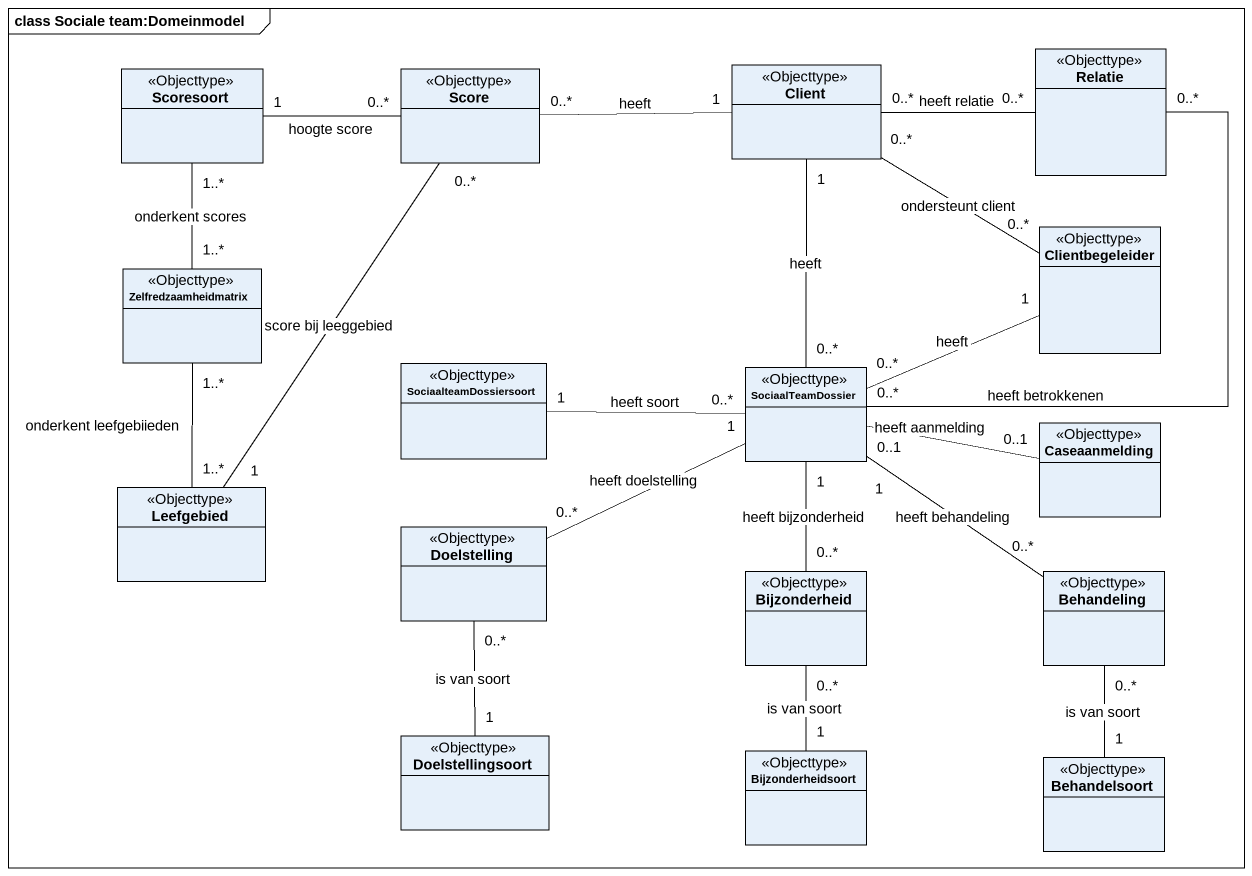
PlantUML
@startuml
mainframe class Sociale team:Domeinmodel
hide circle
hide empty members
class Scoresoort <<Objecttype>>
class Score <<Objecttype>>
class Client <<Objecttype>>
class Relatie <<Objecttype>>
class Zelfredzaamheidmatrix <<Objecttype>>
class Clientbegeleider <<Objecttype>>
class SociaalteamDossiersoort <<Objecttype>>
class SociaalTeamDossier <<Objecttype>>
class Caseaanmelding <<Objecttype>>
class Leefgebied <<Objecttype>>
class Doelstelling <<Objecttype>>
class Bijzonderheid <<Objecttype>>
class Behandeling <<Objecttype>>
class Doelstellingsoort <<Objecttype>>
class Bijzonderheidsoort <<Objecttype>>
class Behandelsoort <<Objecttype>>
Score "0..*" -left- "1" Scoresoort : hoogte score
Score "0..*" -- "1" Leefgebied : score bij leeggebied
Client "1" -left- "0..*" Score : heeft
Client "0..*" -right- "0..*" Relatie : heeft relatie
Client "1" -- "0..*" SociaalTeamDossier : heeft
Zelfredzaamheidmatrix "1..*" -up- "1..*" Scoresoort : onderkent scores
Zelfredzaamheidmatrix "1..*" -- "1..*" Leefgebied : onderkent leefgebiieden
Clientbegeleider "0..*" -up- "0..*" Client : ondersteunt client
Clientbegeleider "1" -left- "0..*" SociaalTeamDossier : heeft
SociaalTeamDossier "0..*" -up- "0..*" Relatie : heeft betrokkenen
SociaalTeamDossier "0..*" -left- "1" SociaalteamDossiersoort : heeft soort
SociaalTeamDossier "0..1" -right- "0..1" Caseaanmelding : heeft aanmelding
SociaalTeamDossier "1" -left- "0..*" Doelstelling : heeft doelstelling
SociaalTeamDossier "1" -- "0..*" Bijzonderheid : heeft bijzonderheid
SociaalTeamDossier "1" -- "0..*" Behandeling : heeft behandeling
Doelstelling "0..*" -- "1" Doelstellingsoort : is van soort
Bijzonderheid "0..*" -- "1" Bijzonderheidsoort : is van soort
Behandeling "0..*" -- "1" Behandelsoort : is van soort
@enduml
